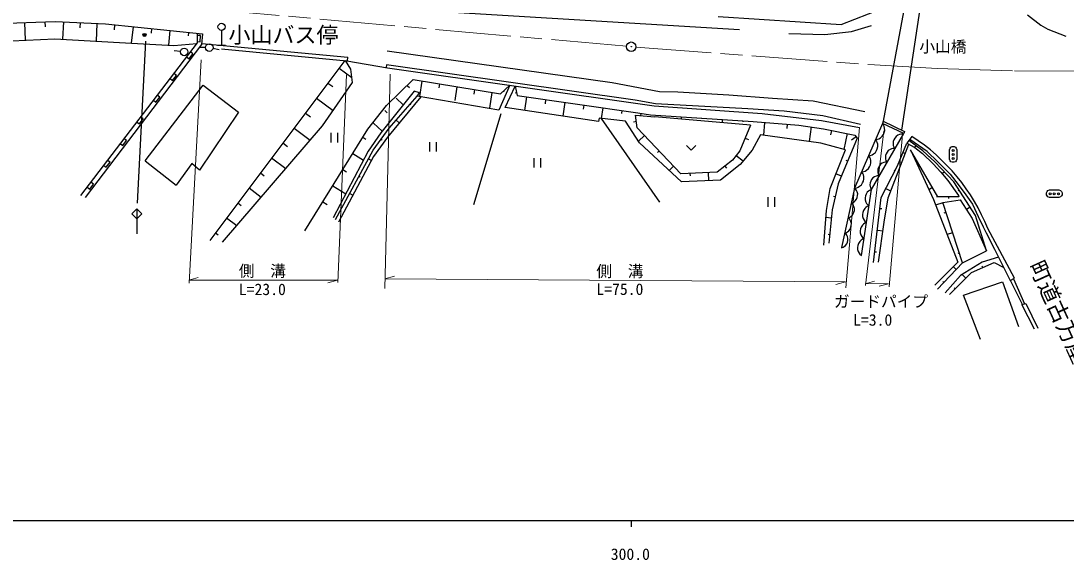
# Model space of a CAD drawing. Units: millimetres, scale not verified. Extents: x 40000 to 680000, y 20000 to 380000.
# Drawn here: x 270872 to 437182, y 198715 to 284518 of the extents above; entities that cross this region are included whole.
import ezdxf
from ezdxf.enums import TextEntityAlignment as Align

# ---------------------------------------------------------------- set-up
doc = ezdxf.new("R2010")
doc.units = ezdxf.units.MM
doc.header["$LTSCALE"] = 1000
doc.linetypes.add('CHAIN', pattern=[18.5, 12, -1.5, 3.5, -1.5])
for name, color, linetype, lineweight in [('M-BGD', 7, 'Continuous', 25), ('M-BMK', 2, 'CHAIN', 13), ('M-BMK-SRVR', 3, 'Continuous', 25), ('M-STR-HTXT', 7, 'Continuous', 13), ('M-STR-STR1', 1, 'Continuous', 25), ('M-STR-STRC', 7, 'Continuous', 25), ('M-TTL-BAND', 7, 'Continuous', 25)]:
    doc.layers.add(name, color=color, linetype=linetype, lineweight=lineweight)
doc.layers.add('M-BMK-HTXT', color=7, linetype='Continuous')
doc.styles.add('ＭＳ ゴシック', font='')
doc.styles.get('ＭＳ ゴシック').set_extended_font_data('MS Gothic')

msp = doc.modelspace()

# ---------------------------------------------------------------- linework, layer by layer
at = {"layer": 'M-BGD'}
for p, q in [((401373, 283944), (410075, 287314)), ((259732, 283813), (276308, 284447)), ((276308, 284447), (284307, 284055)), ((381822, 285231), (401373, 283944)), ((271438, 284260), (271546, 281444)), ((274685, 284385), (274717, 283551)), ((277641, 284381), (277505, 281608)), ((280308, 284251), (280267, 283411)), ((282974, 284120), (282836, 281297)), ((284307, 284055), (299761, 282447)), ((285776, 283902), (285690, 283074)), ((288713, 283596), (288441, 280982)), ((291650, 283291), (291573, 282552)), ((294587, 282985), (294347, 280676)), ((302793, 283013), (302793, 280633)), ((263355, 281039), (276289, 281679)), ((276289, 281679), (286581, 281078)), ((286581, 281078), (295225, 280630)), ((297525, 282679), (297468, 282136)), ((298891, 281220), (299390, 281181)), ((299467, 282178), (298969, 282217)), ((298973, 281050), (298993, 282527)), ((299390, 281181), (299467, 282178)), ((299761, 282447), (299621, 280760)), ((280403, 256738), (298973, 281050)), ((299621, 280760), (281109, 256425)), ((295225, 280630), (298867, 280911)), ((296253, 279642), (295257, 279737)), ((298249, 279278), (297852, 279581)), ((300248, 280285), (299249, 280308)), ((299635, 280933), (322875, 278721)), ((301437, 280153), (302417, 279957)), ((302163, 280633), (303423, 280633)), ((302773, 280069), (322753, 278169)), ((297245, 278787), (297642, 278483)), ((297642, 278483), (298249, 279278)), ((322412, 278202), (300914, 249598)), ((323349, 276815), (322500, 278193)), ((322753, 278169), (329183, 277066)), ((322822, 278726), (322763, 278168)), ((295611, 275825), (295214, 276128)), ((321516, 277010), (323528, 275498)), ((323636, 274708), (323349, 276815)), ((329058, 277540), (329011, 277096)), ((368607, 271882), (329058, 277540)), ((329183, 277066), (371649, 270983)), ((294607, 275333), (295004, 275030)), ((295004, 275030), (295611, 275825)), ((318848, 267813), (323636, 274708)), ((319725, 274626), (320484, 274055)), ((329070, 271063), (333299, 275169)), ((333299, 275169), (347211, 272902)), ((334690, 274943), (334287, 272470)), ((337473, 274489), (337374, 273881)), ((290671, 262227), (299864, 274293)), ((299864, 274293), (305514, 269983)), ((333422, 273331), (328151, 266712)), ((332394, 274184), (332690, 273912)), ((334280, 273086), (333422, 273331)), ((333912, 272534), (334280, 273086)), ((340255, 274036), (339900, 271858)), ((343038, 273582), (342924, 272884)), ((345820, 273129), (345417, 270653)), ((348651, 274277), (346905, 270328)), ((347211, 272902), (348651, 274277)), ((347677, 273347), (347793, 273226)), ((347907, 270751), (349541, 274150)), ((349747, 273046), (349504, 273001)), ((349541, 274150), (349819, 272664)), ((291969, 271880), (292366, 271577)), ((292366, 271577), (292973, 272371)), ((292973, 272371), (292576, 272675)), ((317933, 272243), (320555, 270272)), ((334503, 272434), (329199, 266014)), ((329461, 267430), (333912, 272534)), ((330583, 272213), (331709, 271179)), ((332799, 271258), (332927, 271147)), ((346905, 270328), (333912, 272534)), ((349819, 272664), (369038, 269869)), ((351335, 272443), (351020, 270279)), ((354368, 272002), (354273, 271347)), ((357401, 271560), (357080, 269359)), ((360433, 271119), (360337, 270453)), ((371855, 271330), (368607, 271882)), ((386531, 270538), (371855, 271330)), ((305514, 269983), (299289, 260790)), ((316142, 269859), (316955, 269248)), ((326057, 267286), (329070, 271063)), ((328773, 270242), (329152, 269894)), ((347235, 269715), (342883, 255251)), ((362762, 268496), (347907, 270751)), ((363466, 270678), (363222, 268999)), ((366499, 270237), (366429, 269758)), ((368935, 267483), (368690, 269493)), ((368690, 269493), (371729, 269248)), ((369038, 269869), (371048, 269575)), ((369532, 269795), (369479, 269429)), ((371048, 269575), (387378, 268521)), ((371649, 270983), (388847, 269760)), ((372681, 269469), (372675, 269378)), ((392309, 270136), (386531, 270538)), ((388847, 269760), (398266, 268679)), ((398469, 269395), (392309, 270136)), ((289331, 268427), (289729, 268124)), ((289729, 268124), (290336, 268918)), ((290336, 268918), (289938, 269222)), ((302952, 249332), (318848, 267813)), ((326962, 268271), (328366, 266981)), ((330574, 268706), (331068, 268276)), ((362909, 269035), (362762, 268496)), ((367077, 268545), (362909, 269035)), ((363186, 269003), (372492, 255648)), ((369294, 265121), (367077, 268545)), ((368812, 268488), (368340, 268430)), ((386963, 267915), (371729, 269248)), ((375947, 269259), (375923, 268881)), ((379213, 269048), (379204, 268912)), ((382479, 268837), (382445, 268310)), ((386963, 267915), (385247, 263845)), ((385745, 268627), (385733, 268446)), ((387378, 268521), (394634, 267933)), ((389192, 268374), (389025, 266316)), ((392820, 268080), (392765, 267402)), ((394634, 267933), (398606, 267345)), ((398266, 268679), (404334, 267576)), ((404485, 268042), (398469, 269395)), ((407966, 268216), (403531, 257895)), ((408062, 268569), (407966, 268216)), ((408157, 267951), (407966, 268216)), ((411372, 266593), (407966, 268216)), ((408062, 268569), (411484, 266898)), ((408245, 267730), (408157, 267951)), ((314350, 267475), (316906, 265555)), ((316067, 251106), (326057, 267286)), ((320187, 266680), (320187, 265180)), ((321327, 265180), (321327, 266680)), ((328151, 266712), (326129, 263770)), ((326935, 263938), (329461, 267430)), ((375883, 260168), (368935, 267483)), ((370093, 266263), (369140, 265359)), ((388530, 266384), (387256, 263933)), ((398140, 265061), (388530, 266384)), ((396620, 267639), (396276, 265317)), ((398606, 267345), (403564, 266325)), ((399845, 267090), (399700, 266383)), ((402324, 266580), (401810, 264079)), ((403564, 266325), (403956, 265835)), ((406198, 257699), (411372, 266593)), ((407647, 265915), (407934, 266157)), ((407934, 266157), (408118, 266443)), ((408118, 266443), (408251, 266752)), ((408310, 267458), (408245, 267730)), ((408251, 266752), (408332, 267083)), ((408332, 267083), (408310, 267458)), ((410135, 266121), (409936, 265875)), ((410425, 266315), (410135, 266121)), ((410663, 266419), (410425, 266315)), ((410876, 266478), (410663, 266419)), ((411179, 266486), (410876, 266478)), ((411484, 266898), (411372, 266593)), ((412654, 266120), (411833, 265071)), ((286694, 264974), (287091, 264670)), ((287091, 264670), (287698, 265465)), ((287698, 265465), (287301, 265769)), ((312559, 265092), (313278, 264551)), ((325263, 266000), (325768, 265688)), ((329199, 266014), (327003, 262939)), ((328198, 265684), (328349, 265575)), ((335873, 265218), (335873, 263718)), ((337013, 263718), (337013, 265218)), ((375974, 258931), (369294, 265121)), ((376769, 264681), (377519, 263961)), ((377519, 263961), (378269, 264681)), ((386105, 265880), (386637, 265655)), ((402091, 264003), (398140, 265061)), ((403956, 265835), (400935, 258589)), ((403760, 266080), (403051, 265513)), ((406860, 265643), (407184, 265687)), ((407051, 265378), (406860, 265643)), ((407139, 265158), (407051, 265378)), ((407205, 264886), (407139, 265158)), ((407145, 264180), (407227, 264510)), ((407184, 265687), (407404, 265775)), ((407227, 264510), (407205, 264886)), ((407404, 265775), (407647, 265915)), ((408845, 256337), (412143, 264896)), ((409674, 265307), (409655, 264958)), ((409655, 264958), (409689, 264700)), ((409782, 265604), (409674, 265307)), ((409689, 264700), (409747, 264488)), ((409747, 264488), (409897, 264224)), ((409936, 265875), (409782, 265604)), ((410377, 261470), (411833, 265071)), ((411833, 265071), (413111, 264349)), ((413168, 264742), (412178, 265512)), ((415051, 263722), (412299, 265666)), ((413281, 264676), (413057, 264380)), ((414384, 263840), (413168, 264742)), ((418863, 264412), (419063, 264512)), ((419063, 264512), (419363, 264512)), ((419363, 264512), (419563, 264412)), ((326129, 263770), (320556, 253203)), ((320948, 252929), (326935, 263938)), ((327003, 262939), (321427, 252510)), ((323675, 263429), (325390, 262370)), ((372409, 263825), (372154, 263584)), ((385247, 263845), (384120, 262374)), ((384683, 263110), (385797, 262256)), ((387256, 263933), (385294, 261678)), ((399640, 257826), (402091, 264003)), ((405755, 263071), (406078, 263115)), ((405946, 262806), (405755, 263071)), ((406034, 262585), (405946, 262806)), ((406078, 263115), (406299, 263203)), ((406299, 263203), (406542, 263342)), ((406542, 263342), (406829, 263584)), ((406829, 263584), (407013, 263871)), ((407013, 263871), (407145, 264180)), ((408449, 263090), (408432, 262755)), ((408554, 263376), (408449, 263090)), ((408702, 263637), (408554, 263376)), ((408893, 263873), (408702, 263637)), ((409172, 264060), (408893, 263873)), ((409401, 264160), (409172, 264060)), ((409605, 264217), (409401, 264160)), ((409897, 264224), (409605, 264217)), ((411156, 263628), (411578, 263430)), ((416797, 256505), (412443, 263997)), ((412443, 263997), (416091, 256074)), ((413111, 264349), (414327, 263407)), ((414327, 263407), (416013, 261799)), ((416306, 262075), (414384, 263840)), ((415051, 263722), (416777, 262114)), ((415345, 262958), (415262, 262867)), ((418613, 264012), (418713, 264262)), ((418613, 262512), (418613, 264012)), ((418713, 264262), (418863, 264412)), ((419563, 264412), (419713, 264262)), ((419713, 264262), (419813, 264012)), ((419813, 264012), (419813, 262512)), ((284056, 261521), (284453, 261217)), ((284453, 261217), (285060, 262012)), ((285060, 262012), (284663, 262315)), ((290671, 262227), (295555, 258396)), ((298044, 261844), (295555, 258396)), ((299289, 260790), (298044, 261844)), ((310767, 262708), (313008, 261024)), ((326187, 262562), (326663, 262303)), ((352489, 262692), (352489, 261192)), ((353629, 261192), (353629, 262692)), ((374725, 261387), (374033, 260730)), ((384120, 262374), (381668, 260462)), ((385294, 261678), (382174, 259149)), ((382894, 261418), (383136, 261108)), ((402445, 262212), (402171, 262326)), ((405723, 261012), (405907, 261298)), ((405907, 261298), (406040, 261607)), ((406099, 262313), (406034, 262585)), ((406040, 261607), (406121, 261938)), ((406121, 261938), (406099, 262313)), ((407321, 261201), (407216, 260915)), ((407469, 261462), (407321, 261201)), ((407660, 261698), (407469, 261462)), ((407939, 261885), (407660, 261698)), ((407773, 256414), (410377, 261470)), ((408168, 261985), (407939, 261885)), ((408372, 262042), (408168, 261985)), ((408664, 262049), (408372, 262042)), ((408432, 262755), (408464, 262507)), ((408464, 262507), (408520, 262303)), ((408520, 262303), (408664, 262049)), ((416013, 261799), (417229, 260466)), ((419326, 258898), (416306, 262075)), ((416777, 262114), (418738, 260114)), ((418713, 262262), (418613, 262512)), ((418863, 262112), (418713, 262262)), ((419063, 262012), (418863, 262112)), ((419363, 262012), (419063, 262012)), ((419563, 262112), (419363, 262012)), ((419713, 262262), (419563, 262112)), ((419813, 262512), (419713, 262262)), ((308976, 260324), (309601, 259855)), ((322088, 260857), (322655, 260507)), ((324690, 259809), (324839, 259729)), ((381668, 260462), (375883, 260168)), ((377329, 260242), (377348, 259863)), ((380222, 260389), (380288, 259083)), ((401438, 259797), (400566, 260160)), ((404649, 260498), (404973, 260542)), ((404840, 260233), (404649, 260498)), ((404928, 260013), (404840, 260233)), ((404994, 259740), (404928, 260013)), ((404973, 260542), (405193, 260630)), ((405016, 259365), (404994, 259740)), ((405193, 260630), (405436, 260769)), ((405436, 260769), (405723, 261012)), ((406427, 259523), (406236, 259287)), ((406706, 259710), (406427, 259523)), ((406935, 259810), (406706, 259710)), ((407139, 259867), (406935, 259810)), ((407431, 259874), (407139, 259867)), ((407216, 260915), (407199, 260580)), ((407199, 260580), (407231, 260332)), ((407231, 260332), (407287, 260128)), ((407287, 260128), (407431, 259874)), ((409803, 260742), (409991, 260654)), ((414352, 260711), (414258, 260657)), ((417229, 260466), (418367, 259132)), ((417816, 260487), (417482, 260169)), ((418738, 260114), (420032, 258467)), ((281418, 258068), (281816, 257764)), ((281816, 257764), (282423, 258559)), ((282423, 258559), (282025, 258862)), ((307184, 257941), (309111, 256493)), ((320500, 258286), (322565, 257012)), ((382174, 259149), (375974, 258931)), ((399051, 254345), (399640, 257826)), ((400935, 258589), (399954, 254470)), ((403531, 257895), (401452, 248443)), ((403734, 257703), (403531, 257895)), ((403544, 257926), (403867, 257969)), ((403867, 257969), (404088, 258057)), ((404088, 258057), (404331, 258197)), ((404331, 258197), (404618, 258439)), ((404618, 258439), (404802, 258726)), ((404802, 258726), (404934, 259035)), ((404934, 259035), (405016, 259365)), ((405983, 258740), (405966, 258406)), ((405966, 258406), (405998, 258158)), ((406088, 259026), (405983, 258740)), ((405998, 258158), (406054, 257953)), ((406054, 257953), (406198, 257699)), ((406236, 259287), (406088, 259026)), ((408450, 257857), (409281, 257467)), ((415934, 257989), (415362, 257657)), ((418367, 259132), (420052, 256740)), ((422759, 253566), (419326, 258898)), ((420032, 258467), (421248, 256858)), ((323193, 257057), (323708, 256777)), ((389710, 256444), (389710, 254944)), ((390850, 254944), (390850, 256444)), ((400444, 256530), (400149, 256600)), ((403634, 255907), (403836, 256157)), ((403844, 257532), (403734, 257703)), ((403836, 256157), (403945, 256428)), ((403943, 257313), (403844, 257532)), ((404022, 257001), (403943, 257313)), ((403945, 256428), (404007, 256709)), ((404007, 256709), (404022, 257001)), ((404629, 247187), (406198, 257699)), ((405253, 256655), (405207, 256346)), ((405207, 256346), (405213, 256030)), ((405351, 256956), (405253, 256655)), ((405551, 257241), (405351, 256956)), ((405736, 257424), (405551, 257241)), ((405913, 257555), (405736, 257424)), ((406194, 257671), (405913, 257555)), ((406547, 246072), (407773, 256414)), ((408232, 252507), (408845, 256337)), ((416761, 256567), (416548, 256443)), ((420091, 256505), (416797, 256505)), ((418444, 256505), (418444, 256277)), ((420184, 257565), (420018, 257458)), ((420052, 256740), (420091, 256505)), ((421248, 256858), (422268, 255368)), ((434047, 257164), (434147, 257364)), ((434047, 256864), (434047, 257164)), ((434147, 256664), (434047, 256864)), ((434147, 257364), (434297, 257514)), ((434297, 256514), (434147, 256664)), ((434297, 257514), (434547, 257614)), ((434547, 256414), (434297, 256514)), ((434547, 257614), (436047, 257614)), ((436047, 256414), (434547, 256414)), ((436047, 257614), (436297, 257514)), ((436297, 256514), (436047, 256414)), ((436297, 257514), (436447, 257364)), ((436447, 256664), (436297, 256514)), ((436447, 257364), (436547, 257164)), ((436547, 256864), (436447, 256664)), ((436547, 257164), (436547, 256864)), ((305393, 255557), (305924, 255158)), ((318913, 255715), (319584, 255300)), ((399954, 254470), (399415, 249175)), ((403015, 255551), (403280, 255641)), ((403219, 255359), (403015, 255551)), ((403328, 255188), (403219, 255359)), ((403280, 255641), (403452, 255750)), ((403428, 254969), (403328, 255188)), ((403506, 254657), (403428, 254969)), ((403452, 255750), (403634, 255907)), ((403491, 254365), (403506, 254657)), ((405143, 254653), (404935, 254357)), ((405335, 254843), (405143, 254653)), ((405213, 256030), (405321, 255699)), ((405321, 255699), (405444, 255470)), ((405519, 254979), (405335, 254843)), ((405444, 255470), (405576, 255293)), ((405810, 255100), (405519, 254979)), ((405576, 255293), (405810, 255100)), ((407569, 254690), (407872, 254654)), ((416091, 256074), (419934, 246150)), ((417560, 255550), (416421, 255222)), ((417542, 255605), (420327, 256037)), ((420680, 245995), (417542, 255605)), ((420327, 256037), (422249, 253095)), ((421900, 254899), (421316, 254522)), ((422268, 255368), (423209, 253367)), ((303601, 253174), (305214, 251962)), ((321697, 254305), (321857, 254218)), ((398610, 248853), (399051, 254345)), ((399819, 253147), (398962, 253234)), ((402500, 253207), (402765, 253297)), ((402712, 253007), (402500, 253207)), ((402826, 252829), (402712, 253007)), ((402765, 253297), (402937, 253406)), ((402929, 252601), (402826, 252829)), ((402937, 253406), (403118, 253563)), ((403118, 253563), (403321, 253813)), ((403321, 253813), (403430, 254084)), ((403430, 254084), (403491, 254365)), ((404833, 254044), (404785, 253724)), ((404785, 253724), (404791, 253396)), ((404791, 253396), (404903, 253051)), ((404935, 254357), (404833, 254044)), ((404903, 253051), (405032, 252814)), ((405032, 252814), (405168, 252630)), ((418065, 254004), (417753, 253902)), ((422249, 253095), (424524, 247917)), ((424524, 247917), (422759, 253566)), ((423209, 253367), (423994, 251759)), ((402418, 250973), (402607, 251136)), ((402607, 251136), (402818, 251397)), ((402818, 251397), (402931, 251679)), ((403011, 252276), (402929, 252601)), ((402931, 251679), (402996, 251972)), ((402996, 251972), (403011, 252276)), ((404471, 251413), (404425, 251105)), ((404568, 251714), (404471, 251413)), ((404769, 252000), (404568, 251714)), ((404954, 252182), (404769, 252000)), ((405131, 252314), (404954, 252182)), ((405411, 252429), (405131, 252314)), ((405168, 252630), (405411, 252429)), ((407160, 251243), (408063, 251136)), ((407313, 246149), (408232, 252507)), ((423383, 251567), (423261, 251529)), ((423994, 251759), (424465, 250779)), ((428975, 243562), (424728, 251473)), ((301810, 250790), (302247, 250462)), ((399550, 250499), (399309, 250524)), ((401963, 250766), (402239, 250859)), ((402166, 250574), (401963, 250766)), ((402276, 250402), (402166, 250574)), ((402239, 250859), (402418, 250973)), ((402375, 250184), (402276, 250402)), ((402454, 249871), (402375, 250184)), ((402377, 249299), (402439, 249580)), ((402439, 249580), (402454, 249871)), ((404552, 249601), (404360, 249412)), ((404425, 251105), (404430, 250788)), ((404430, 250788), (404538, 250457)), ((404538, 250457), (404662, 250228)), ((404736, 249738), (404552, 249601)), ((404662, 250228), (404793, 250051)), ((405027, 249858), (404736, 249738)), ((404793, 250051), (405027, 249858)), ((419111, 250800), (418243, 250517)), ((424465, 250779), (425798, 248190)), ((401447, 248422), (401713, 248511)), ((401713, 248511), (401884, 248621)), ((401884, 248621), (402066, 248777)), ((402066, 248777), (402268, 249028)), ((402268, 249028), (402377, 249299)), ((404051, 248802), (404003, 248482)), ((404003, 248482), (404009, 248154)), ((404009, 248154), (404121, 247809)), ((404152, 249115), (404051, 248802)), ((404121, 247809), (404249, 247572)), ((404360, 249412), (404152, 249115)), ((420680, 245995), (424524, 247917)), ((425798, 248190), (428269, 243209)), ((404249, 247572), (404386, 247388)), ((404386, 247388), (404629, 247187)), ((406751, 247796), (406990, 247767)), ((419934, 246150), (416287, 242465)), ((420157, 247597), (419948, 247529)), ((426426, 246924), (423847, 246120)), ((416718, 241838), (420680, 245995)), ((419689, 244956), (419207, 245415)), ((423847, 246120), (420395, 244018)), ((422121, 244457), (425761, 246089)), ((423941, 245273), (423846, 245486)), ((425761, 246089), (427256, 245252)), ((417709, 242877), (417552, 243026)), ((420395, 244018), (417948, 241257)), ((418638, 241006), (422121, 244457)), ((421250, 243595), (420667, 244183)), ((420873, 240863), (427078, 243008)), ((427078, 243008), (429606, 235883)), ((428269, 243209), (428975, 243562)), ((430236, 239396), (428319, 243233)), ((428796, 243472), (430567, 239483)), ((419509, 241869), (419348, 242031)), ((423554, 233815), (420873, 240863)), ((430154, 239374), (430750, 239531)), ((430750, 239531), (432696, 235609)), ((432131, 235452), (430154, 239374))]:
    msp.add_line(p, q, dxfattribs=at)
for centre, radius in [((302793, 283573), 560), ((296850, 279585), 600), ((300848, 280270), 600), ((419213, 263912), 150), ((419213, 263262), 150), ((419213, 262612), 150), ((434647, 257014), 150), ((435297, 257014), 150), ((435947, 257014), 150)]:
    msp.add_circle(centre, radius, dxfattribs=at)
msp.add_arc((395557, 239728), 31447, 21.93131, 57.06402, dxfattribs=at)
at = {"layer": 'M-BMK'}
for p, q in [((367234, 280482), (277554, 288431)), ((368729, 280360), (406716, 277504)), ((406716, 277504), (416675, 276930)), ((416675, 276929), (428966, 276558)), ((428966, 276558), (438853, 276511))]:
    msp.add_line(p, q, dxfattribs=at)
at = {"layer": 'M-BMK-SRVR'}
for radius in [750, 30]:
    msp.add_circle((367982, 280416), radius, dxfattribs=at)
at = {"layer": 'M-STR-HTXT'}
for p, q in [((299577, 278314), (297661, 242787)), ((321303, 242885), (322655, 275920)), ((329625, 276017), (328763, 241927)), ((404334, 267576), (402140, 242038)), ((408188, 267007), (405278, 242431)), ((409004, 242185), (411161, 266455)), ((297578, 243238), (299078, 243660)), ((297578, 243238), (321231, 243238)), ((321231, 243238), (319731, 242818)), ((328802, 243460), (330304, 243872)), ((328802, 243460), (402063, 243007)), ((402063, 243007), (400560, 242596)), ((405221, 242680), (406721, 243100)), ((405313, 242730), (408923, 242680)), ((408923, 242680), (407418, 242281))]:
    msp.add_line(p, q, dxfattribs=at)
at = {"layer": 'M-STR-STR1'}
for p, q in [((415028, 305702), (408062, 268569)), ((411043, 267113), (416805, 305577))]:
    msp.add_line(p, q, dxfattribs=at)
at = {"layer": 'M-STR-STRC'}
for p, q in [((340477, 285872), (385225, 283169)), ((431046, 285497), (433187, 283855)), ((398769, 282373), (403057, 282844)), ((403057, 282844), (406244, 283763)), ((433187, 283855), (434258, 283213)), ((434258, 283213), (437114, 282070)), ((289426, 255524), (290767, 281283)), ((393069, 282495), (398769, 282373)), ((364948, 274660), (329139, 279682)), ((372465, 273214), (364948, 274660)), ((375407, 273153), (372465, 273214)), ((383496, 272724), (375407, 273153)), ((390483, 272172), (383496, 272724)), ((396918, 271743), (390483, 272172)), ((405131, 270027), (396918, 271743)), ((289301, 254608), (288501, 253808)), ((290101, 253808), (289301, 254608)), ((289301, 254608), (289301, 250608)), ((288501, 253808), (289301, 253008)), ((289301, 253008), (290101, 253808))]:
    msp.add_line(p, q, dxfattribs=at)
for radius in [250, 150, 50]:
    msp.add_circle((290540, 282275), radius, dxfattribs=at)
at = {"layer": 'M-TTL-BAND'}
for p, q in [((40000, 205000), (579000, 205000)), ((368000, 205000), (368000, 204000))]:
    msp.add_line(p, q, dxfattribs=at)

# ---------------------------------------------------------------- texts
at = {"layer": 'M-BGD', "style": 'ＭＳ ゴシック'}
msp.add_text('小山バス停', height=2566, dxfattribs=at).set_placement((303902, 280233), align=Align.BOTTOM_LEFT)
at = {"layer": 'M-BMK-HTXT', "style": 'ＭＳ ゴシック'}
msp.add_text('町道古万屋線', height=2566, rotation=294.5, dxfattribs=at).set_placement((430511, 245316), align=Align.BOTTOM_LEFT)
at = {"layer": 'M-STR-HTXT', "style": 'ＭＳ ゴシック'}
for s, p in [('側\u3000溝', (305547, 243266)), ('側\u3000溝', (362439, 243221)), ('L=23.0', (305547, 240339)), ('L=75.0', (362439, 240362)), ('ガードパイプ', (400228, 238395)), ('L=3.0', (403291, 235468))]:
    msp.add_text(s, height=1833, dxfattribs=at).set_placement(p, align=Align.BOTTOM_LEFT)
at = {"layer": 'M-STR-STR1', "style": 'ＭＳ ゴシック'}
msp.add_text('小山橋', height=1833, dxfattribs=at).set_placement((413829, 278956), align=Align.BOTTOM_LEFT)
at = {"layer": 'M-TTL-BAND', "style": 'ＭＳ ゴシック'}
msp.add_text('300.0', height=1833, dxfattribs=at).set_placement((367844, 198195), align=Align.BOTTOM_CENTER)

doc.saveas('drawing.dxf')
